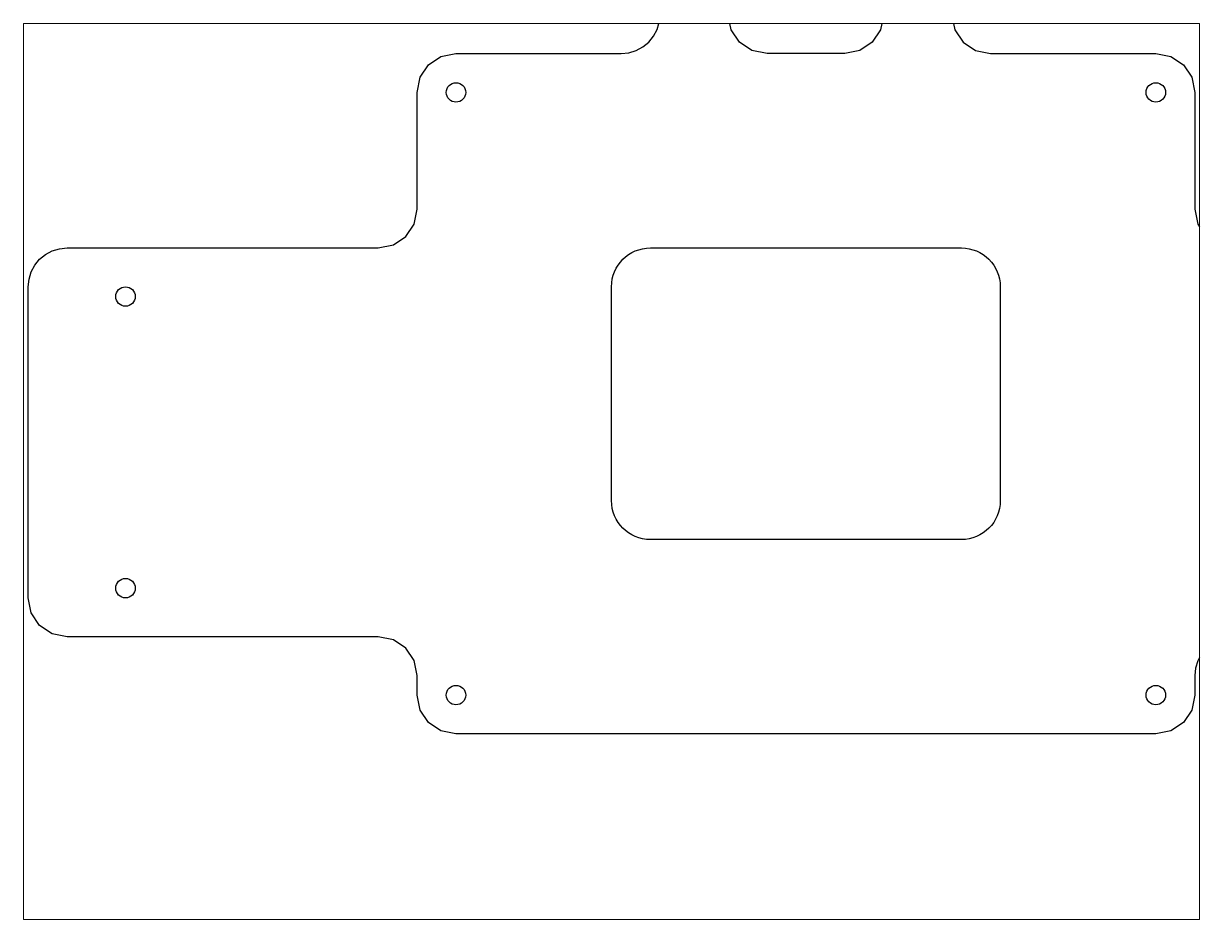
# Paper-space layout 'Layout1' of a CAD drawing. Header units: inches. Extents: x 1.05 to 9.45, y 0.8 to 7.2.
# The model-space entities are those that its viewports show. They can reach past a viewport. Long polylines and large blocks are cut down to what shows.
import ezdxf

# ---------------------------------------------------------------- set-up
doc = ezdxf.new("R2010")
doc.units = ezdxf.units.IN
doc.header["$MEASUREMENT"] = 0

msp = doc.modelspace()

# ---------------------------------------------------------------- linework, layer by layer
for points in [[(9.5, 9.2, 0.414213562373095), (9.9, 8.8), (11.6, 8.8, -0.414213562373095), (12, 8.399999999999999), (12, 7.2, 0.4142135623730956), (12.4, 6.8)], [(12.4, 2.8, 0.4142135623730956), (12, 2.399999999999999), (12, 2.2, -0.414213562373095), (11.6, 1.8), (4.400000000000001, 1.8, -0.414213562373095), (4, 2.2), (4, 2.399999999999999, 0.414213562373095), (3.6, 2.8), (0.3999999999999999, 2.8, -0.414213562373095), (0, 3.2), (0, 6.399999999999999, -0.414213562373095), (0.4, 6.8), (3.6, 6.8, 0.4142135623730951), (4, 7.2), (4, 8.399999999999999, -0.414213562373095), (4.4, 8.8), (6.1, 8.8, 0.4142135623730968), (6.5, 9.200000000000003)]]:
    msp.add_lwpolyline(points, format="xyb")
for points in [[(7.600000000000001, 14.1), (8.4, 14.1, -0.414213562373095), (8.8, 13.7), (8.8, 9.2, -0.414213562373095), (8.4, 8.8), (7.600000000000001, 8.8, -0.414213562373095), (7.2, 9.2), (7.2, 13.7, -0.414213562373095)], [(6.4, 6.8), (9.6, 6.8, -0.414213562373095), (10, 6.399999999999999), (10, 4.2, -0.414213562373095), (9.6, 3.8), (6.4, 3.8, -0.414213562373095), (6, 4.2), (6, 6.399999999999999, -0.414213562373095)]]:
    msp.add_lwpolyline(points, format="xyb", close=True)
for centre in [(4.399999999999999, 8.400000000000002), (11.6, 8.400000000000006), (1, 6.3), (1, 3.3), (4.400000000000001, 2.200000000000002), (11.6, 2.200000000000004)]:
    msp.add_circle(centre, 0.1)

psp = doc.layouts.get("Layout1")

# ---------------------------------------------------------------- viewports
at = {"layer": '0'}
psp.add_viewport(center=(5.249999761581422, 3.999999761581421), size=(8.399999618530275, 6.399999618530274), view_center_point=(6, 4.5), view_height=9.217391173538454, dxfattribs=at)

doc.saveas('drawing.dxf')
